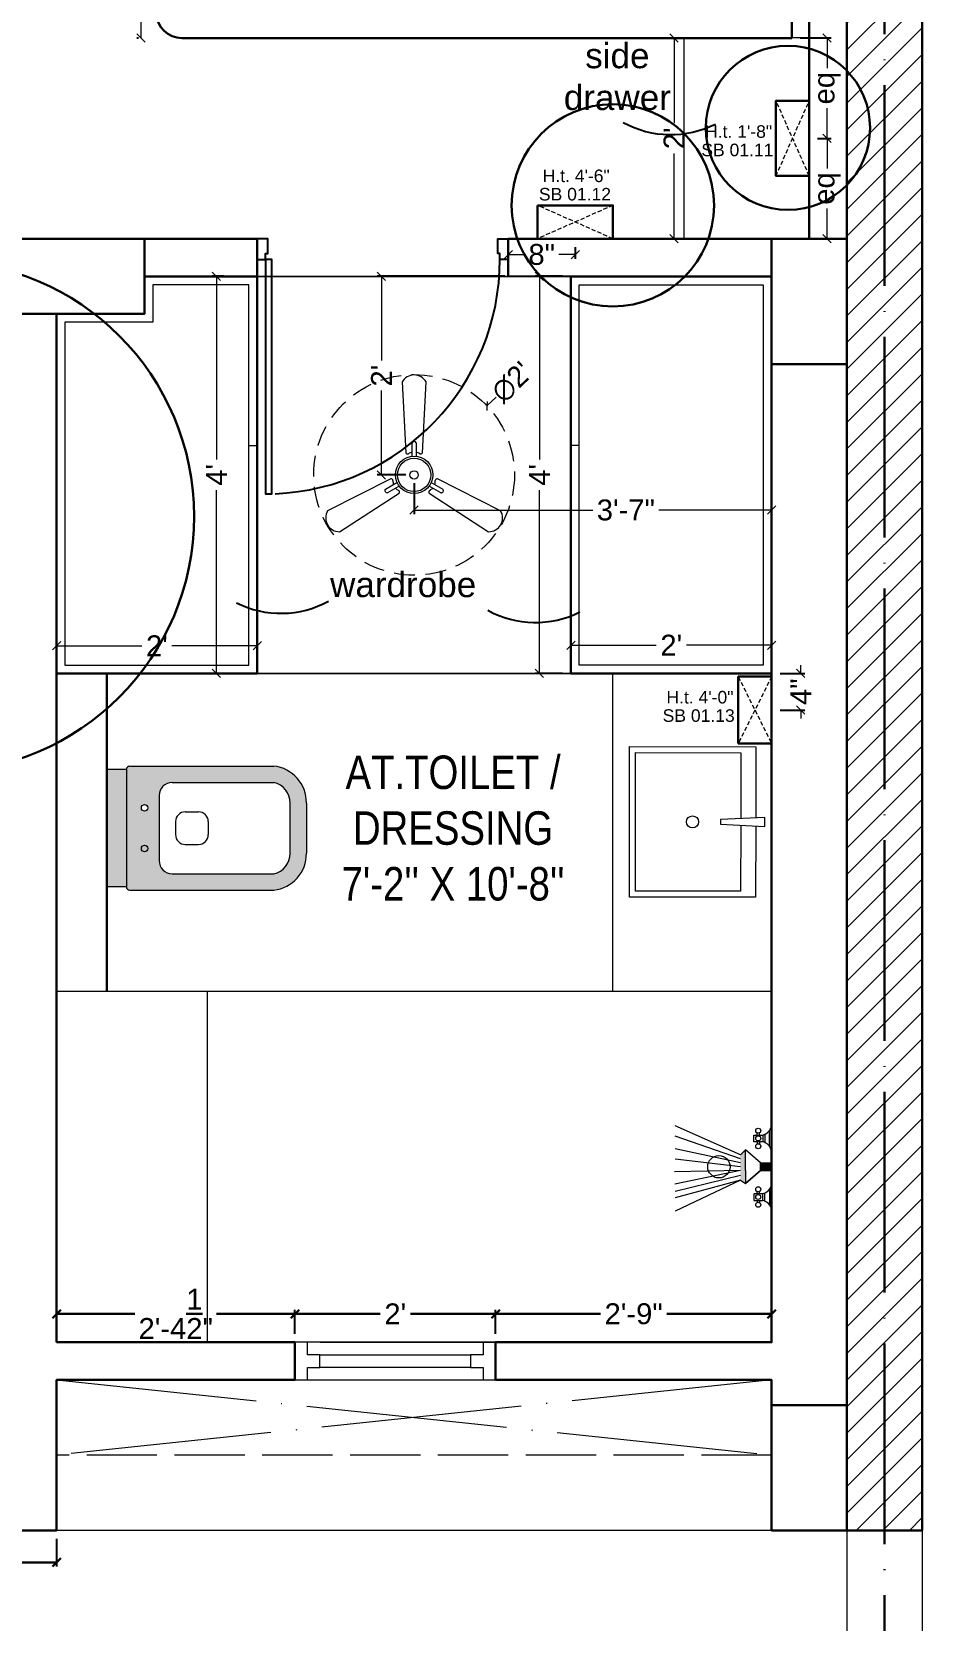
# Model space of a CAD drawing. Header units: millimetres. Extents: x 56222 to 3066687, y -650199 to -121287.
# Drawn here: x 147807.4 to 147913.9, y -177397.9 to -177207.8 of the extents above; entities that cross this region are included whole.
import ezdxf

# ---------------------------------------------------------------- set-up
doc = ezdxf.new("R2010")
doc.units = ezdxf.units.MM
doc.header["$MEASUREMENT"] = 0
doc.header["$PDMODE"] = 35
for name, pattern in [('ACAD_ISO02W100', [15, 12, -3]), ('ACAD_ISO04W100', [30, 24, -3, 0, -3]), ('DASHED', [0.75, 0.5, -0.25]), ('DASHED2', [0.375, 0.25, -0.125])]:
    doc.linetypes.add(name, pattern=pattern)
doc.layers.get('Defpoints').update_dxf_attribs({"color": 220})
doc.layers.add('AR DOOR', color=40, linetype='Continuous')
doc.layers.add('AR ELE-5', color=134, linetype='Continuous')
for name, color, linetype, lineweight in [('COLUMN', 1, 'Continuous', 30), ('dim05', 1, 'Continuous', 13), ('el', 7, 'Continuous', 20), ('ELEC-wires', 1, 'DASHED2', 13), ('Electrical', 84, 'Continuous', 30), ('FIRST FLOOR ( TEXT )', 7, 'Continuous', 9), ('FURNITURE', 32, 'Continuous', 9), ('GROUND FLOOR', 7, 'Continuous', 9), ('GROUND FLOOR  ( HATCH )', 251, 'Continuous', 9), ('GROUND FLOOR  ( PLINE )', 251, 'Continuous', 30), ('Labelling', 1, 'Continuous', 25), ('SECOND FLOOR ( DW_RAIL )', 7, 'Continuous', 9), ('UTILITY', 48, 'Continuous', 9), ('wall', 7, 'Continuous', 30), ('X_PLOT', 1, 'Continuous', 9), ('XX~SLAB ( BEAM )~ ( DIM )', 7, 'Continuous', 9), ('XX~STR BEAM', 5, 'ACAD_ISO02W100', 9)]:
    doc.layers.add(name, color=color, linetype=linetype, lineweight=lineweight)
doc.styles.add('Arial', font='arial.ttf')
doc.styles.add('century g', font='GOTHIC.TTF')
doc.styles.add('KATHA', font='swissc.ttf')
doc.styles.get("Standard").update_dxf_attribs({"font": 'arial.ttf', "height": 6})
doc.styles.add('style4', font='ARIALN.TTF')
doc.dimstyles.new('Archana', dxfattribs={"dimtxt": 2, "dimasz": 0.75, "dimexe": 0.5, "dimexo": 0.5, "dimgap": 0, "dimtad": 0, "dimzin": 0, "dimdsep": 46, "dimlunit": 4, "dimtxsty": 'century g', "dimblk": 'OBLIQUE', "dimcen": 0, "dimdle": 1, "dimclrd": 256, "dimclre": 256, "dimclrt": 256, "dimadec": 0, "dimazin": 0, "dimtfac": 1, "dimtofl": 0, "dimtmove": 1, "dimatfit": 3, "dimfxl": 1, "dimfxlon": 1, "dimtolj": 1, "dimtzin": 0, "dimlwd": -1, "dimlwe": -1, "dimarcsym": 0})
doc.dimstyles.new('ISO-25', dxfattribs={"dimtxt": 2.5, "dimasz": 1, "dimexe": 0.5, "dimexo": 1, "dimtad": 0, "dimdec": 1, "dimlunit": 4, "dimtxsty": 'Standard', "dimblk": 'OBLIQUE', "dimcen": 2.5, "dimclrd": 1, "dimclre": 1, "dimclrt": 5, "dimadec": 0, "dimazin": 0, "dimtfac": 1, "dimtdec": 1, "dimtmove": 0, "dimatfit": 3, "dimfxl": 1, "dimlwd": -1, "dimarcsym": 0})

# ---------------------------------------------------------------- blocks, each defined once
blk = doc.blocks.new('_Oblique')
at = {"layer": 'wall', "color": 0, "lineweight": -2}
blk.add_line((-0.5, -0.5), (0.5, 0.5), dxfattribs=at)
blk = doc.blocks.new('*D484')
at = {"layer": 'Defpoints', "color": 0, "transparency": 16777216}
for p in [(147825.89, -177128.55), (147820.5, -177208.54), (147821.18, -177208.54)]:
    blk.add_point(p, dxfattribs=at)
at = {"layer": 'dim05', "color": 1, "linetype": 'Continuous', "lineweight": -2, "transparency": 16777216}
for p, q in [((147824.89, -177128.55), (147820, -177128.55)), ((147820.18, -177208.54), (147820, -177208.54))]:
    blk.add_line(p, q, dxfattribs=at)
at = {"layer": 'dim05', "color": 1, "linetype": 'Continuous', "transparency": 16777216}
for p, q in [((147820.5, -177128.55), (147820.5, -177164.59)), ((147820.5, -177208.54), (147820.5, -177172.5))]:
    blk.add_line(p, q, dxfattribs=at)
at = {"layer": 'dim05', "color": 1, "transparency": 16777216}
for p, rotation in [((147820.5, -177128.55), 90), ((147820.5, -177208.54), 270)]:
    blk.add_blockref('_Oblique', p, dxfattribs=dict(at, rotation=rotation))
at = {"layer": 'dim05', "color": 5, "lineweight": 25, "transparency": 16777216, "insert": (147820.5, -177168.55), "char_height": 2.5, "attachment_point": 5, "rotation": 90, "style": 'Arial'}
blk.add_mtext('6\'-8"', dxfattribs=at)
blk = doc.blocks.new('*D487')
at = {"layer": 'Defpoints', "color": 0, "transparency": 16777216}
for p in [(147885.39, -177208.54), (147884.22, -177232.54), (147885.39, -177232.54)]:
    blk.add_point(p, dxfattribs=at)
at = {"layer": 'dim05', "color": 1, "linetype": 'Continuous', "lineweight": -2, "transparency": 16777216}
for p, q in [((147884.39, -177208.54), (147883.72, -177208.54)), ((147884.39, -177232.54), (147883.72, -177232.54))]:
    blk.add_line(p, q, dxfattribs=at)
at = {"layer": 'dim05', "color": 1, "linetype": 'Continuous', "transparency": 16777216}
for p, q in [((147884.22, -177208.54), (147884.22, -177218.74)), ((147884.22, -177232.54), (147884.22, -177222.34))]:
    blk.add_line(p, q, dxfattribs=at)
at = {"layer": 'dim05', "color": 1, "transparency": 16777216}
for p, rotation in [((147884.22, -177208.54), 90), ((147884.22, -177232.54), 270)]:
    blk.add_blockref('_Oblique', p, dxfattribs=dict(at, rotation=rotation))
at = {"layer": 'dim05', "color": 5, "lineweight": 25, "transparency": 16777216, "insert": (147884.22, -177220.54), "char_height": 2.5, "attachment_point": 5, "rotation": 90, "style": 'Arial'}
blk.add_mtext("2'", dxfattribs=at)
blk = doc.blocks.new('A$C3EC62B37')
at = {"layer": 'FURNITURE', "lineweight": 30, "ltscale": 0.25, "true_color": 0xffffff}
h = blk.add_hatch(color=7, dxfattribs=at)
h.dxf.hatch_style = 1
h.paths.add_polyline_path([(-12.22, 0), (-12.22, 2.35), (-26.26, 2.35), (-26.26, 0)])
h.paths.add_polyline_path([(-26.26, 2.35), (-12.22, 2.35, 0.414214), (-11.83, 2.74), (-11.83, 19.96, 0.388639), (-16.24, 23.87), (-22.38, 23.87, 0.379499), (-26.65, 19.96), (-26.65, 2.74, 0.414214)])
h.paths.add_polyline_path([(-15.35, 6.26), (-23.13, 6.26, -0.414214), (-24.7, 7.83), (-24.7, 19.96, -0.349567), (-22.37, 21.91), (-16.24, 21.91, -0.364948), (-13.78, 19.96), (-13.78, 7.83, -0.414214)], flags=16)
h.paths.add_polyline_path([(-18.46, 8.22), (-20.02, 8.22, -0.414214), (-21.2, 9.39), (-21.2, 10.96, -0.414214), (-20.02, 12.13), (-18.46, 12.13, -0.414214), (-17.28, 10.96), (-17.28, 9.39, -0.414214)], flags=0)
h.paths.add_polyline_path([(-22.06, 4.53, -1), (-21.27, 4.53, -1)], flags=16)
at = {"layer": 'FURNITURE', "color": 0, "linetype": 'ByBlock', "lineweight": -2}
for p, q in [((-22.24, 23.87), (-16.24, 23.87)), ((-22.24, 21.91), (-16.24, 21.91)), ((-26.65, 2.74), (-26.65, 19.96)), ((-24.7, 7.83), (-24.7, 19.96)), ((-13.78, 7.83), (-13.78, 19.96)), ((-11.83, 2.74), (-11.83, 19.96)), ((-20.02, 12.13), (-18.46, 12.13)), ((-21.2, 9.39), (-21.2, 10.96)), ((-17.28, 9.39), (-17.28, 10.96)), ((-20.02, 8.22), (-18.46, 8.22)), ((-23.13, 6.26), (-15.35, 6.26)), ((-26.26, 2.35), (-12.22, 2.35)), ((-26.26, 2.35), (-26.26, 0)), ((-12.22, 2.35), (-12.22, 0)), ((-26.26, 0), (-12.22, 0)), ((-26.26, 0), (-12.22, 0))]:
    blk.add_line(p, q, dxfattribs=at)
for centre in [(-21.66, 4.53), (-16.81, 4.53)]:
    blk.add_circle(centre, 0.391, dxfattribs=at)
for centre, radius, start, end in [((-22.31, 19.5), 4.37, 89.0873, 174.0395), ((-16.17, 19.5), 4.37, 5.9605, 90.9127), ((-22.31, 19.48), 2.44, 88.437, 168.6348), ((-16.17, 19.48), 2.44, 11.3652, 91.563), ((-20.02, 10.96), 1.17, 90, 180), ((-18.46, 10.96), 1.17, 0, 90), ((-23.13, 7.83), 1.57, 180, 270), ((-20.02, 9.39), 1.17, 180, 270), ((-18.46, 9.39), 1.17, 270, 0), ((-15.35, 7.83), 1.57, 270, 0), ((-26.26, 2.74), 0.391, 180, 270), ((-12.22, 2.74), 0.391, 270, 0)]:
    blk.add_arc(centre, radius, start, end, dxfattribs=at)
blk = doc.blocks.new('*U262')
for points in [[(-40, 0), (0, 0), (0, 30), (10, 30), (10, 100), (-40, 100)], [(1160, 0), (1120, 0), (1120, 30), (1110, 30), (1110, 100), (1160, 100)], [(0, 0), (0, -1120), (30, -1120), (30, 0)]]:
    blk.add_lwpolyline(points, close=True)
at = {"layer": 'AR ELE-5', "linetype": 'ByBlock', "ltscale": 15}
blk.add_arc((-1.6, 0.7), 1121.6, 272.37301, 359.96526, dxfattribs=at)
blk = doc.blocks.new('*D488')
at = {"layer": 'Defpoints', "color": 0, "transparency": 16777216}
for p in [(147871.89, -177237.04), (147868.12, -177284.54), (147871.89, -177284.54)]:
    blk.add_point(p, dxfattribs=at)
at = {"layer": 'dim05', "color": 1, "linetype": 'Continuous', "lineweight": -2, "transparency": 16777216}
for p, q in [((147870.89, -177237.04), (147867.62, -177237.04)), ((147870.89, -177284.54), (147867.62, -177284.54))]:
    blk.add_line(p, q, dxfattribs=at)
at = {"layer": 'dim05', "color": 1, "linetype": 'Continuous', "transparency": 16777216}
for p, q in [((147868.12, -177237.04), (147868.12, -177258.97)), ((147868.12, -177284.54), (147868.12, -177262.62))]:
    blk.add_line(p, q, dxfattribs=at)
at = {"layer": 'dim05', "color": 1, "transparency": 16777216}
for p, rotation in [((147868.12, -177237.04), 90), ((147868.12, -177284.54), 270)]:
    blk.add_blockref('_Oblique', p, dxfattribs=dict(at, rotation=rotation))
at = {"layer": 'dim05', "color": 5, "lineweight": 25, "transparency": 16777216, "insert": (147868.12, -177260.79), "char_height": 2.5, "attachment_point": 5, "rotation": 90, "style": 'Arial'}
blk.add_mtext("4'", dxfattribs=at)
blk = doc.blocks.new('*D489')
at = {"layer": 'Defpoints', "color": 0, "transparency": 16777216}
for p in [(147831.39, -177237.04), (147829.5, -177284.54), (147831.39, -177284.54)]:
    blk.add_point(p, dxfattribs=at)
at = {"layer": 'dim05', "color": 1, "linetype": 'Continuous', "lineweight": -2, "transparency": 16777216}
for p, q in [((147830.39, -177237.04), (147829, -177237.04)), ((147830.39, -177284.54), (147829, -177284.54))]:
    blk.add_line(p, q, dxfattribs=at)
at = {"layer": 'dim05', "color": 1, "linetype": 'Continuous', "transparency": 16777216}
for p, q in [((147829.5, -177237.04), (147829.5, -177258.97)), ((147829.5, -177284.54), (147829.5, -177262.62))]:
    blk.add_line(p, q, dxfattribs=at)
at = {"layer": 'dim05', "color": 1, "transparency": 16777216}
for p, rotation in [((147829.5, -177237.04), 90), ((147829.5, -177284.54), 270)]:
    blk.add_blockref('_Oblique', p, dxfattribs=dict(at, rotation=rotation))
at = {"layer": 'dim05', "color": 5, "lineweight": 25, "transparency": 16777216, "insert": (147829.5, -177260.79), "char_height": 2.5, "attachment_point": 5, "rotation": 90, "style": 'Arial'}
blk.add_mtext("4'", dxfattribs=at)
blk = doc.blocks.new('*D490')
at = {"layer": 'Defpoints', "color": 0, "transparency": 16777216}
for p in [(147810.39, -177281.23), (147834.39, -177281.23), (147834.39, -177281.23)]:
    blk.add_point(p, dxfattribs=at)
at = {"layer": 'dim05', "color": 1, "linetype": 'Continuous', "lineweight": -2, "transparency": 16777216}
for p, q in [((147810.39, -177280.23), (147810.39, -177280.73)), ((147834.39, -177280.23), (147834.39, -177280.73))]:
    blk.add_line(p, q, dxfattribs=at)
at = {"layer": 'dim05', "color": 1, "linetype": 'Continuous', "transparency": 16777216}
for p, q in [((147810.39, -177281.23), (147820.59, -177281.23)), ((147834.39, -177281.23), (147824.19, -177281.23))]:
    blk.add_line(p, q, dxfattribs=at)
at = {"layer": 'dim05', "color": 1, "transparency": 16777216, "rotation": 180}
blk.add_blockref('_Oblique', (147810.39, -177281.23), dxfattribs=at)
at = {"layer": 'dim05', "color": 1, "transparency": 16777216}
blk.add_blockref('_Oblique', (147834.39, -177281.23), dxfattribs=at)
at = {"layer": 'dim05', "color": 5, "lineweight": 25, "transparency": 16777216, "insert": (147822.39, -177281.23), "char_height": 2.5, "attachment_point": 5, "style": 'Arial'}
blk.add_mtext("2'", dxfattribs=at)
blk = doc.blocks.new('*D491')
at = {"layer": 'Defpoints', "color": 0, "transparency": 16777216}
for p in [(147871.89, -177281.23), (147895.89, -177281.16), (147895.89, -177281.23)]:
    blk.add_point(p, dxfattribs=at)
at = {"layer": 'dim05', "color": 1, "linetype": 'Continuous', "lineweight": -2, "transparency": 16777216}
for p, q in [((147871.89, -177280.23), (147871.89, -177280.66)), ((147895.89, -177280.23), (147895.89, -177280.66))]:
    blk.add_line(p, q, dxfattribs=at)
at = {"layer": 'dim05', "color": 1, "linetype": 'Continuous', "transparency": 16777216}
for p, q in [((147871.89, -177281.16), (147882.09, -177281.16)), ((147895.89, -177281.16), (147885.69, -177281.16))]:
    blk.add_line(p, q, dxfattribs=at)
at = {"layer": 'dim05', "color": 1, "transparency": 16777216, "rotation": 180}
blk.add_blockref('_Oblique', (147871.89, -177281.16), dxfattribs=at)
at = {"layer": 'dim05', "color": 1, "transparency": 16777216}
blk.add_blockref('_Oblique', (147895.89, -177281.16), dxfattribs=at)
at = {"layer": 'dim05', "color": 5, "lineweight": 25, "transparency": 16777216, "insert": (147883.89, -177281.16), "char_height": 2.5, "attachment_point": 5, "style": 'Arial'}
blk.add_mtext("2'", dxfattribs=at)
blk = doc.blocks.new('A$C07311617')
at = {"layer": 'UTILITY'}
h = blk.add_hatch(color=7, dxfattribs=at)
h.paths.add_polyline_path([(-3.13, 2.02), (-3.13, 0), (-3.74, 0), (-3.74, 0.46), (-3.74, 1.42)])
h.paths.add_polyline_path([(-3.13, 0), (-3.13, -0.46), (-3.13, -2.02), (-3.74, -1.59), (-3.74, -0.46), (-3.74, 0)])
h = blk.add_hatch(color=7, dxfattribs=at)
h.paths.add_polyline_path([(0, 0.46), (0, 0), (-1.35, 0), (-1.35, 0.46)])
h.paths.add_polyline_path([(0, 0), (0, -0.46), (-1.35, -0.46), (-1.35, 0)])
at = {"layer": 'UTILITY', "color": 7}
for p, q in [((-3.74, 1.42), (-11.52, 4.9)), ((-1.74, 3.79), (-1.74, 4.05)), ((-1.47, 3.79), (-1.47, 4.05)), ((-0.8, 3.9), (-0.8, 2.88)), ((-0.27, 2.44), (-0.27, 4.33)), ((-3.74, 0.94), (-11.52, 3.66)), ((-3.74, 0.46), (-11.52, 2.15)), ((-3.13, 2.02), (-3.74, 1.42)), ((-3.13, -0.46), (-3.13, 2.02)), ((-1.35, 0.46), (-3.13, 2.02)), ((-1.74, 2.99), (-1.74, 2.72)), ((-1.47, 2.99), (-1.47, 2.72)), ((-3.74, 0), (-11.52, 0.93)), ((-3.13, 0.46), (-3.13, 1.42)), ((-1.35, -0.46), (-1.35, 0.46)), ((-1.35, 0.46), (0, 0.46)), ((0, -0.46), (0, 0.46)), ((-3.74, -0.46), (-11.62, -0.61)), ((-3.74, -0.46), (-11.57, -2.09)), ((-3.74, -1.03), (-11.52, -2.96)), ((-3.74, -1.59), (-11.52, -5.3)), ((-3.74, -1.59), (-11.52, -3.73)), ((-3.74, -1.59), (-3.13, -2.02)), ((-3.13, -0.46), (-3.13, -2.02)), ((-1.35, -0.46), (-3.13, -2.02)), ((-1.35, -0.46), (0, -0.46)), ((-1.74, -3.22), (-1.74, -2.95)), ((-1.47, -3.22), (-1.47, -2.95)), ((-0.8, -4.13), (-0.8, -3.11)), ((-0.27, -2.68), (-0.27, -4.56)), ((-1.74, -4.02), (-1.74, -4.29)), ((-1.47, -4.02), (-1.47, -4.29))]:
    blk.add_line(p, q, dxfattribs=at)
for points in [[(-1.35, 0.46), (-3.13, 2.02)], [(-3.13, -2.02), (-1.35, -0.46)]]:
    blk.add_lwpolyline(points, dxfattribs=at)
for points in [[(-1.07, 2.99), (-2.14, 2.99), (-2.14, 3.79), (-1.07, 3.79)], [(-1.07, -3.22), (-2.14, -3.22), (-2.14, -4.02), (-1.07, -4.02)]]:
    blk.add_lwpolyline(points, close=True, dxfattribs=at)
for centre, radius in [((-1.6, 4.32), 0.298), ((-1.6, 3.39), 0.298), ((-1.6, 2.45), 0.298), ((-6.31, 0), 1.33), ((-1.6, -2.69), 0.298), ((-1.6, -3.62), 0.298), ((-1.6, -4.55), 0.298)]:
    blk.add_circle(centre, radius, dxfattribs=at)
for centre, start, end in [((-1.47, 5.26), 285.2551, 344.7449), ((-1.47, 1.52), 15.2551, 74.7449), ((-1.47, -1.75), 285.2551, 344.7449), ((-1.47, -5.49), 15.2551, 74.7449)]:
    blk.add_arc(centre, 1.52, start, end, dxfattribs=at)
blk = doc.blocks.new('*D522')
at = {"layer": 'Defpoints', "color": 0, "transparency": 16777216}
for p in [(147838.89, -177361.14), (147810.39, -177364.54), (147838.89, -177364.54)]:
    blk.add_point(p, dxfattribs=at)
at = {"layer": 'dim05', "color": 5, "linetype": 'Continuous', "lineweight": -2, "transparency": 16777216}
for p, q in [((147810.39, -177363.54), (147810.39, -177360.64)), ((147838.89, -177363.54), (147838.89, -177360.64))]:
    blk.add_line(p, q, dxfattribs=at)
at = {"layer": 'dim05', "color": 5, "linetype": 'Continuous', "lineweight": 30, "transparency": 16777216}
for p, q in [((147810.39, -177361.14), (147819.76, -177361.14)), ((147838.89, -177361.14), (147829.52, -177361.14))]:
    blk.add_line(p, q, dxfattribs=at)
at = {"layer": 'dim05', "color": 5, "lineweight": 30, "transparency": 16777216, "rotation": 180}
blk.add_blockref('_Oblique', (147810.39, -177361.14), dxfattribs=at)
at = {"layer": 'dim05', "color": 5, "lineweight": 30, "transparency": 16777216}
blk.add_blockref('_Oblique', (147838.89, -177361.14), dxfattribs=at)
at = {"layer": 'dim05', "color": 5, "lineweight": 30, "transparency": 16777216, "insert": (147824.64, -177361.14), "char_height": 2.5, "attachment_point": 5, "style": 'Arial'}
blk.add_mtext('2\'-4{\\H1x;\\S1/2;}"', dxfattribs=at)
blk = doc.blocks.new('*D523')
at = {"layer": 'Defpoints', "color": 0, "transparency": 16777216}
for p in [(147862.89, -177361.14), (147838.89, -177364.54), (147862.89, -177364.54)]:
    blk.add_point(p, dxfattribs=at)
at = {"layer": 'dim05', "color": 5, "linetype": 'Continuous', "lineweight": -2, "transparency": 16777216}
for p, q in [((147838.89, -177363.54), (147838.89, -177360.64)), ((147862.89, -177363.54), (147862.89, -177360.64))]:
    blk.add_line(p, q, dxfattribs=at)
at = {"layer": 'dim05', "color": 5, "linetype": 'Continuous', "lineweight": 30, "transparency": 16777216}
for p, q in [((147838.89, -177361.14), (147849.09, -177361.14)), ((147862.89, -177361.14), (147852.69, -177361.14))]:
    blk.add_line(p, q, dxfattribs=at)
at = {"layer": 'dim05', "color": 5, "lineweight": 30, "transparency": 16777216, "rotation": 180}
blk.add_blockref('_Oblique', (147838.89, -177361.14), dxfattribs=at)
at = {"layer": 'dim05', "color": 5, "lineweight": 30, "transparency": 16777216}
blk.add_blockref('_Oblique', (147862.89, -177361.14), dxfattribs=at)
at = {"layer": 'dim05', "color": 5, "lineweight": 30, "transparency": 16777216, "insert": (147850.89, -177361.14), "char_height": 2.5, "attachment_point": 5, "style": 'Arial'}
blk.add_mtext("2'", dxfattribs=at)
blk = doc.blocks.new('*D524')
at = {"layer": 'Defpoints', "color": 0, "transparency": 16777216}
for p in [(147895.89, -177361.14), (147862.89, -177364.54), (147895.89, -177364.54)]:
    blk.add_point(p, dxfattribs=at)
at = {"layer": 'dim05', "color": 5, "linetype": 'Continuous', "lineweight": -2, "transparency": 16777216}
for p, q in [((147862.89, -177363.54), (147862.89, -177360.64)), ((147895.89, -177363.54), (147895.89, -177360.64))]:
    blk.add_line(p, q, dxfattribs=at)
at = {"layer": 'dim05', "color": 5, "linetype": 'Continuous', "lineweight": 30, "transparency": 16777216}
for p, q in [((147862.89, -177361.14), (147875.42, -177361.14)), ((147895.89, -177361.14), (147883.36, -177361.14))]:
    blk.add_line(p, q, dxfattribs=at)
at = {"layer": 'dim05', "color": 5, "lineweight": 30, "transparency": 16777216, "rotation": 180}
blk.add_blockref('_Oblique', (147862.89, -177361.14), dxfattribs=at)
at = {"layer": 'dim05', "color": 5, "lineweight": 30, "transparency": 16777216}
blk.add_blockref('_Oblique', (147895.89, -177361.14), dxfattribs=at)
at = {"layer": 'dim05', "color": 5, "lineweight": 30, "transparency": 16777216, "insert": (147879.39, -177361.14), "char_height": 2.5, "attachment_point": 5, "style": 'Arial'}
blk.add_mtext('2\'-9"', dxfattribs=at)
blk = doc.blocks.new('*D555')
at = {"layer": 'Defpoints', "color": 0, "transparency": 16777216}
for p in [(147705.39, -177387.04), (147810.39, -177387.04), (147810.39, -177390.86)]:
    blk.add_point(p, dxfattribs=at)
at = {"layer": 'dim05', "color": 5, "linetype": 'Continuous', "lineweight": -2, "transparency": 16777216}
for p, q in [((147705.39, -177388.04), (147705.39, -177391.36)), ((147810.39, -177388.04), (147810.39, -177391.36))]:
    blk.add_line(p, q, dxfattribs=at)
at = {"layer": 'dim05', "color": 5, "linetype": 'Continuous', "lineweight": 30, "transparency": 16777216}
for p, q in [((147705.39, -177390.86), (147753.94, -177390.86)), ((147810.39, -177390.86), (147761.84, -177390.86))]:
    blk.add_line(p, q, dxfattribs=at)
at = {"layer": 'dim05', "color": 5, "lineweight": 30, "transparency": 16777216, "rotation": 180}
blk.add_blockref('_Oblique', (147705.39, -177390.86), dxfattribs=at)
at = {"layer": 'dim05', "color": 5, "lineweight": 30, "transparency": 16777216}
blk.add_blockref('_Oblique', (147810.39, -177390.86), dxfattribs=at)
at = {"layer": 'dim05', "color": 5, "lineweight": 30, "transparency": 16777216, "insert": (147757.89, -177390.86), "char_height": 2.5, "attachment_point": 5, "style": 'Arial'}
blk.add_mtext('8\'-9"', dxfattribs=at)
blk = doc.blocks.new('6616')
at = {"color": 242, "linetype": 'DASHED', "true_color": 0xcd2027}
for p, q in [((386784.79, -36915.77), (386775.78, -36911.78)), ((386784.79, -36911.78), (386775.78, -36915.77))]:
    blk.add_line(p, q, dxfattribs=at)
at = {"layer": 'ELEC-wires', "color": 5, "linetype": 'ByBlock', "lineweight": 30, "ltscale": 4}
blk.add_lwpolyline([(386775.78, -36911.78), (386784.79, -36911.78), (386784.79, -36915.77), (386775.78, -36915.77)], close=True, dxfattribs=at)
blk = doc.blocks.new('*D802')
at = {"layer": 'Defpoints', "color": 0, "transparency": 16777216}
for p in [(147895.89, -177284.54), (147895.89, -177288.92), (147899.37, -177288.92)]:
    blk.add_point(p, dxfattribs=at)
at = {"layer": 'dim05', "color": 1, "linetype": 'Continuous', "lineweight": -2, "transparency": 16777216}
for p, q in [((147896.89, -177284.54), (147899.87, -177284.54)), ((147896.89, -177288.92), (147899.87, -177288.92))]:
    blk.add_line(p, q, dxfattribs=at)
at = {"layer": 'dim05', "color": 1, "linetype": 'Continuous', "transparency": 16777216}
for p, q in [((147899.37, -177284.54), (147899.37, -177283.54)), ((147899.37, -177284.54), (147899.37, -177284.62)), ((147899.37, -177288.92), (147899.37, -177288.84)), ((147899.37, -177288.92), (147899.37, -177289.92))]:
    blk.add_line(p, q, dxfattribs=at)
at = {"layer": 'dim05', "color": 1, "transparency": 16777216}
for p, rotation in [((147899.37, -177284.54), 270), ((147899.37, -177288.92), 90)]:
    blk.add_blockref('_Oblique', p, dxfattribs=dict(at, rotation=rotation))
at = {"layer": 'dim05', "color": 5, "lineweight": 25, "transparency": 16777216, "insert": (147899.37, -177286.73), "char_height": 2.5, "attachment_point": 5, "rotation": 90, "style": 'Arial'}
blk.add_mtext('4"', dxfattribs=at)
blk = doc.blocks.new('*D803')
at = {"layer": 'Defpoints', "color": 0, "transparency": 16777216}
for p in [(147864.4, -177232.54), (147872.4, -177232.54), (147872.4, -177234.44)]:
    blk.add_point(p, dxfattribs=at)
at = {"layer": 'dim05', "color": 1, "linetype": 'Continuous', "lineweight": -2, "transparency": 16777216}
for p, q in [((147864.4, -177233.54), (147864.4, -177234.94)), ((147872.4, -177233.54), (147872.4, -177234.94))]:
    blk.add_line(p, q, dxfattribs=at)
at = {"layer": 'dim05', "color": 1, "linetype": 'Continuous', "transparency": 16777216}
for p, q in [((147864.4, -177234.44), (147866.33, -177234.44)), ((147872.4, -177234.44), (147870.46, -177234.44))]:
    blk.add_line(p, q, dxfattribs=at)
at = {"layer": 'dim05', "color": 1, "transparency": 16777216, "rotation": 180}
blk.add_blockref('_Oblique', (147864.4, -177234.44), dxfattribs=at)
at = {"layer": 'dim05', "color": 1, "transparency": 16777216}
blk.add_blockref('_Oblique', (147872.4, -177234.44), dxfattribs=at)
at = {"layer": 'dim05', "color": 5, "lineweight": 25, "transparency": 16777216, "insert": (147868.4, -177234.44), "char_height": 2.5, "attachment_point": 5, "style": 'Arial'}
blk.add_mtext('8"', dxfattribs=at)
blk = doc.blocks.new('*D804')
at = {"layer": 'Defpoints', "color": 0, "transparency": 16777216}
for p in [(147898.29, -177208.53), (147900.39, -177220.54), (147902.52, -177220.54)]:
    blk.add_point(p, dxfattribs=at)
at = {"layer": 'dim05', "color": 1, "linetype": 'Continuous', "lineweight": -2, "transparency": 16777216}
for p, q in [((147899.29, -177208.53), (147903.02, -177208.53)), ((147901.39, -177220.54), (147903.02, -177220.54))]:
    blk.add_line(p, q, dxfattribs=at)
at = {"layer": 'dim05', "color": 1, "linetype": 'Continuous', "transparency": 16777216}
for p, q in [((147902.52, -177208.53), (147902.52, -177212.16)), ((147902.52, -177220.54), (147902.52, -177216.91))]:
    blk.add_line(p, q, dxfattribs=at)
at = {"layer": 'dim05', "color": 1, "transparency": 16777216}
for p, rotation in [((147902.52, -177208.53), 90), ((147902.52, -177220.54), 270)]:
    blk.add_blockref('_Oblique', p, dxfattribs=dict(at, rotation=rotation))
at = {"layer": 'dim05', "color": 5, "lineweight": 25, "transparency": 16777216, "insert": (147902.52, -177214.54), "char_height": 2.5, "attachment_point": 5, "rotation": 90, "style": 'Arial'}
blk.add_mtext('eq', dxfattribs=at)
blk = doc.blocks.new('*D805')
at = {"layer": 'Defpoints', "color": 0, "transparency": 16777216}
for p in [(147900.39, -177220.54), (147900.39, -177232.54), (147902.52, -177232.54)]:
    blk.add_point(p, dxfattribs=at)
at = {"layer": 'dim05', "color": 1, "linetype": 'Continuous', "lineweight": -2, "transparency": 16777216}
for p, q in [((147901.39, -177220.54), (147903.02, -177220.54)), ((147901.39, -177232.54), (147903.02, -177232.54))]:
    blk.add_line(p, q, dxfattribs=at)
at = {"layer": 'dim05', "color": 1, "linetype": 'Continuous', "transparency": 16777216}
for p, q in [((147902.52, -177220.54), (147902.52, -177224.16)), ((147902.52, -177232.54), (147902.52, -177228.92))]:
    blk.add_line(p, q, dxfattribs=at)
at = {"layer": 'dim05', "color": 1, "transparency": 16777216}
for p, rotation in [((147902.52, -177220.54), 90), ((147902.52, -177232.54), 270)]:
    blk.add_blockref('_Oblique', p, dxfattribs=dict(at, rotation=rotation))
at = {"layer": 'dim05', "color": 5, "lineweight": 25, "transparency": 16777216, "insert": (147902.52, -177226.54), "char_height": 2.5, "attachment_point": 5, "rotation": 90, "style": 'Arial'}
blk.add_mtext('eq', dxfattribs=at)
blk = doc.blocks.new('*D852')
at = {"layer": 'Defpoints', "color": 0, "transparency": 16777216}
for p in [(147861.85, -177252.54), (147844.43, -177269.05)]:
    blk.add_point(p, dxfattribs=at)
at = {"layer": 'dim05', "transparency": 16777216}
blk.add_line((147862.94, -177251.5), (147861.85, -177252.54), dxfattribs=at)
at = {"layer": 'dim05', "transparency": 16777216, "xscale": 0.75, "yscale": 0.75, "zscale": 0.75, "rotation": 223.4766308892222}
blk.add_blockref('_Oblique', (147861.85, -177252.54), dxfattribs=at)
at = {"layer": 'dim05', "color": 5, "lineweight": 25, "transparency": 16777216, "insert": (147864.83, -177249.71), "char_height": 2.5, "attachment_point": 5, "rotation": 43.4766, "style": 'century g'}
blk.add_mtext("\\A1;∅2'", dxfattribs=at)
blk = doc.blocks.new('*D853')
at = {"layer": 'Defpoints', "color": 0, "transparency": 16777216}
for p in [(147853.14, -177260.79), (147895.89, -177260.79), (147895.89, -177265)]:
    blk.add_point(p, dxfattribs=at)
at = {"layer": 'dim05', "color": 1, "linetype": 'Continuous', "lineweight": -2, "transparency": 16777216}
for p, q in [((147853.14, -177261.79), (147853.14, -177265.5)), ((147895.89, -177261.79), (147895.89, -177265.5))]:
    blk.add_line(p, q, dxfattribs=at)
at = {"layer": 'dim05', "color": 1, "linetype": 'Continuous', "transparency": 16777216}
for p, q in [((147853.14, -177265), (147874.52, -177265)), ((147895.89, -177265), (147882.41, -177265))]:
    blk.add_line(p, q, dxfattribs=at)
at = {"layer": 'dim05', "color": 1, "transparency": 16777216, "rotation": 180}
blk.add_blockref('_Oblique', (147853.14, -177265), dxfattribs=at)
at = {"layer": 'dim05', "color": 1, "transparency": 16777216}
blk.add_blockref('_Oblique', (147895.89, -177265), dxfattribs=at)
at = {"layer": 'dim05', "color": 5, "lineweight": 25, "transparency": 16777216, "insert": (147878.46, -177265), "char_height": 2.5, "attachment_point": 5, "style": 'Arial'}
blk.add_mtext('3\'-7"', dxfattribs=at)
blk = doc.blocks.new('*D854')
at = {"layer": 'Defpoints', "color": 0, "transparency": 16777216}
for p in [(147849.24, -177237.04), (147865, -177237.04), (147853.14, -177260.79)]:
    blk.add_point(p, dxfattribs=at)
at = {"layer": 'dim05', "color": 1, "linetype": 'Continuous', "lineweight": -2, "transparency": 16777216}
for p, q in [((147864, -177237.04), (147848.74, -177237.04)), ((147852.14, -177260.79), (147848.74, -177260.79))]:
    blk.add_line(p, q, dxfattribs=at)
at = {"layer": 'dim05', "color": 1, "linetype": 'Continuous', "transparency": 16777216}
for p, q in [((147849.24, -177237.04), (147849.24, -177247.12)), ((147849.24, -177260.79), (147849.24, -177250.71))]:
    blk.add_line(p, q, dxfattribs=at)
at = {"layer": 'dim05', "color": 1, "transparency": 16777216}
for p, rotation in [((147849.24, -177237.04), 90), ((147849.24, -177260.79), 270)]:
    blk.add_blockref('_Oblique', p, dxfattribs=dict(at, rotation=rotation))
at = {"layer": 'dim05', "color": 5, "lineweight": 25, "transparency": 16777216, "insert": (147849.24, -177248.92), "char_height": 2.5, "attachment_point": 5, "rotation": 90, "style": 'Arial'}
blk.add_mtext("2'", dxfattribs=at)

msp = doc.modelspace()

# ---------------------------------------------------------------- hatches: boundary and pattern name
at = {"layer": 'GROUND FLOOR  ( HATCH )'}
h = msp.add_hatch(dxfattribs=at)
h.set_pattern_fill('ANSI31', color=6, scale=18, style=0)
h.set_pattern_definition([(45, (31373.2054, -14767.8683), (-1.590990258, 1.590990258), [])])
h.paths.add_polyline_path([(147913.8913, -177043.5426), (147904.8914, -177043.5426), (147904.8914, -177387.0427), (147913.8913, -177387.0427)])

# ---------------------------------------------------------------- linework, layer by layer
at = {"layer": 'COLUMN'}
for points in [[(147820.8913, -177232.5426), (147820.8913, -177241.5426), (147805.8913, -177241.5426), (147805.8913, -177232.5426)], [(147895.8913, -177232.5426), (147904.8913, -177232.5426), (147904.8913, -177247.5426), (147895.8913, -177247.5426)], [(147895.8913, -177372.0426), (147904.8913, -177372.0426), (147904.8913, -177387.0426), (147895.8913, -177387.0426)]]:
    msp.add_lwpolyline(points, close=True, dxfattribs=at)
at = {"layer": 'Electrical', "lineweight": 15, "ltscale": 20}
for p, q in [((147851.7043, -177249.6804), (147852.1453, -177258.1414)), ((147854.1373, -177258.1414), (147854.578, -177249.6803)), ((147852.8923, -177258.5656), (147852.8923, -177256.9519)), ((147853.3903, -177256.965), (147853.3903, -177258.5656)), ((147850.3473, -177261.2558), (147842.7995, -177265.1047)), ((147849.7021, -177262.4909), (147851.0881, -177261.6906)), ((147855.1946, -177261.6905), (147856.592, -177262.4973)), ((147863.4833, -177265.1043), (147855.9354, -177261.2557)), ((147844.2363, -177267.5933), (147851.3433, -177262.9809)), ((147851.3371, -177262.1219), (147849.9397, -177262.9287)), ((147854.9394, -177262.9808), (147862.0466, -177267.593)), ((147856.3317, -177262.922), (147854.9456, -177262.1218))]:
    msp.add_line(p, q, dxfattribs=at)
at = {"layer": 'Electrical', "linetype": 'DASHED', "lineweight": 15, "ltscale": 5}
msp.add_circle((147853.1413, -177260.7926), 12, dxfattribs=at)
at = {"layer": 'Electrical', "lineweight": 15, "ltscale": 20}
for centre, major_axis, start_param, end_param in [((147853.1412, -177250.4902), (1.1662, 1.1662), -0.27213613, 1.84296744), ((147853.1389, -177257.0483), (0.1872, 0.1872), -0.46553629, 1.9836178), ((147853.1413, -177260.7926), (1.5846, -1.5846), 3.14161015, 9.42479545), ((147853.1413, -177260.7926), (1.4085, -1.4085), 1.749190548672175e-05, 6.283202799085073), ((147852.3806, -177258.0108), (0.1903, 0.1903), 2.86301433, 4.25778447), ((147853.1413, -177259.2598), (0.8492, -0.8492), 2.56505731, 2.9513076), ((147853.1413, -177259.2598), (0.8492, 0.8492), 0.19032004, 0.57657032), ((147853.9019, -177258.0107), (0.1903, -0.1903), 5.16702848, 6.56179861), ((147850.3518, -177261.5249), (0.1903, -0.1903), 0.97823827, 2.37300841), ((147851.8139, -177261.5591), (0.8492, -0.8492), 3.85551147, 4.24176175), ((147853.1413, -177260.7926), (0.3521, 0.3521), 1.570813818704242, 7.853999125883828), ((147854.4688, -177261.559), (0.8492, 0.8492), 5.18305119, 5.56930147), ((147855.9309, -177261.5248), (0.1903, -0.1903), 2.33941556, 3.73418569), ((147849.8999, -177262.6669), (0.1872, -0.1872), 3.19965514, 5.64880923), ((147851.8139, -177261.5591), (0.8492, -0.8492), 4.65945242, 5.0457027), ((147851.1125, -177262.8424), (0.1903, 0.1903), -1.32577587, 0.06899427), ((147855.1702, -177262.8423), (0.1903, -0.1903), 3.07263337, 4.46740351), ((147854.4688, -177261.559), (0.8492, 0.8492), 4.37911025, 4.76536053), ((147856.3853, -177262.6627), (0.1872, 0.1872), 3.72325391, 6.17240801), ((147844.2192, -177265.944), (1.1662, -1.1662), 3.3930553, 5.50815887), ((147862.0636, -177265.9437), (1.1662, -1.1662), 5.4874504, 7.60255397)]:
    msp.add_ellipse(centre, major_axis=major_axis, ratio=1, start_param=start_param, end_param=end_param, dxfattribs=at)
at = {"layer": 'FURNITURE'}
for p, q in [((147833.3913, -177257.2926), (147834.3913, -177257.2926)), ((147872.8913, -177257.2926), (147871.8913, -177257.2926)), ((147876.8913, -177322.5426), (147876.8913, -177284.5426))]:
    msp.add_line(p, q, dxfattribs=at)
at = {"layer": 'FURNITURE', "lineweight": 30}
msp.add_lwpolyline([(147822.3617, -177205.5509), (147822.3617, -177131.5509, -0.41421356), (147825.3617, -177128.5509), (147898.2924, -177128.5509), (147898.2924, -177208.5509), (147825.3617, -177208.5509, -0.41421356)], format="xyb", close=True, dxfattribs=at)
at = {"layer": 'FURNITURE'}
for points in [[(147900.3913, -177208.5344), (147885.3913, -177208.5344), (147885.3913, -177232.5426), (147900.3913, -177232.5426)], [(147894.8913, -177238.0426), (147894.8913, -177283.5426), (147872.8913, -177283.5426), (147872.8913, -177238.0426)], [(147889.7732, -177302.0135), (147889.7729, -177302.5851), (147895.0696, -177302.843), (147895.0704, -177301.7627)], [(147810.3913, -177322.5426), (147828.3913, -177322.5426), (147828.3913, -177364.5426), (147810.3913, -177364.5426)]]:
    msp.add_lwpolyline(points, close=True, dxfattribs=at)
at = {"layer": 'FURNITURE', "lineweight": 30}
msp.add_lwpolyline([(147810.3913, -177241.5426), (147810.3913, -177284.5426), (147834.3913, -177284.5426), (147834.3913, -177237.0426), (147820.8913, -177237.0426)], dxfattribs=at)
msp.add_lwpolyline([(147871.8913, -177237.0426), (147895.8913, -177237.0426), (147895.8913, -177284.5426), (147871.8913, -177284.5426)], close=True, dxfattribs=at)
at = {"layer": 'FURNITURE'}
for points in [[(147811.3913, -177242.5426), (147811.3913, -177283.5426), (147833.3913, -177283.5426), (147833.3913, -177238.0426), (147821.8913, -177238.0426)], [(147821.8913, -177238.0426), (147821.8913, -177242.5426), (147811.3913, -177242.5426)], [(147893.9894, -177302.7904), (147893.975, -177311.3014), (147878.881, -177311.2926), (147878.9017, -177293.2927), (147893.9956, -177293.3014), (147893.9901, -177301.8138)], [(147892.1891, -177302.7027), (147892.175, -177310.58), (147879.6017, -177310.573), (147879.6213, -177294.0133), (147892.1947, -177294.0204), (147892.1896, -177301.8991)]]:
    msp.add_lwpolyline(points, dxfattribs=at)
msp.add_circle((147886.428, -177302.297), 0.7202, dxfattribs=at)
at = {"layer": 'GROUND FLOOR'}
for p, q in [((147904.8913, -177003.4938), (147904.8913, -177524.4266)), ((147913.8914, -177003.4938), (147913.8914, -177524.4266)), ((147834.3913, -177232.5426), (147805.8913, -177232.5426)), ((147834.3913, -177232.5426), (147834.3913, -177237.0426)), ((147895.8913, -177232.5426), (147864.3953, -177232.5413)), ((147864.3953, -177232.5413), (147864.3953, -177237.0413)), ((147895.8913, -177237.0426), (147820.8913, -177237.0426)), ((147895.8913, -177237.0426), (147895.8913, -177364.5426)), ((147810.3913, -177241.5426), (147810.3913, -177364.5426)), ((147810.3913, -177284.5426), (147895.8913, -177284.5426)), ((147810.3913, -177322.5426), (147895.8913, -177322.5426)), ((147841.8913, -177364.5426), (147895.8913, -177364.5426)), ((147862.8913, -177364.5426), (147862.8913, -177369.0426)), ((147810.3913, -177369.0426), (147810.3913, -177387.0426)), ((147841.8913, -177369.0426), (147895.8913, -177369.0426)), ((147895.8913, -177369.0426), (147895.8913, -177387.0426)), ((147904.8913, -177387.0426), (147504.3913, -177387.0426))]:
    msp.add_line(p, q, dxfattribs=at)
at = {"layer": 'GROUND FLOOR', "color": 1, "linetype": 'ACAD_ISO04W100'}
for p, q in [((147909.3914, -177003.4938), (147909.3914, -177387.0426)), ((147810.3913, -177369.0426), (147895.8913, -177378.0426)), ((147895.8913, -177369.0426), (147810.3913, -177378.0426))]:
    msp.add_line(p, q, dxfattribs=at)
at = {"layer": 'GROUND FLOOR', "linetype": 'ACAD_ISO02W100', "ltscale": 0.7}
msp.add_line((147895.8913, -177378.0426), (147810.3913, -177378.0426), dxfattribs=at)
at = {"layer": 'GROUND FLOOR', "color": 6, "lineweight": 30}
msp.add_lwpolyline([(147913.8913, -177043.5426), (147904.8914, -177043.5426), (147904.8914, -177387.0427), (147913.8913, -177387.0427)], close=True, dxfattribs=at)
at = {"layer": 'GROUND FLOOR  ( PLINE )'}
msp.add_lwpolyline([(147904.8913, -177094.5426), (147859.8913, -177094.5426), (147859.8913, -177103.5426), (147900.3913, -177103.5426), (147900.3913, -177232.5426), (147864.3953, -177232.5413), (147864.3953, -177237.0413), (147895.8913, -177237.0426), (147895.8913, -177364.5426), (147862.8913, -177364.5426), (147862.8913, -177369.0426), (147895.8913, -177369.0426), (147895.8913, -177387.0426), (147904.8913, -177387.0426)], close=True, dxfattribs=at)
for points in [[(147810.3913, -177364.5426), (147838.8863, -177364.5426), (147838.8863, -177369.0426), (147810.3913, -177369.0426), (147810.3913, -177387.0426), (147805.8913, -177387.0426), (147805.8913, -177232.5426), (147834.3913, -177232.5426), (147834.3913, -177237.0426), (147820.8913, -177237.0426)], [(147810.3913, -177241.5426), (147810.3913, -177364.5426)], [(147816.3913, -177284.5426), (147816.3913, -177322.5426)]]:
    msp.add_lwpolyline(points, dxfattribs=at)
at = {"layer": 'Labelling', "color": 1}
for centre, start, end in [((147883.8339, -177208.2204, 0.0693), 241.367527, 296.672323), ((147837.2236, -177265.4794, 0.0693), 243.327677, 298.632473), ((147867.636, -177266.5731, 0.0693), 241.367527, 296.672323)]:
    msp.add_arc(centre, 11.8685, start, end, dxfattribs=at)
at = {"layer": 'SECOND FLOOR ( DW_RAIL )', "color": 3}
msp.add_lwpolyline([(147862.8863, -177364.5427), (147861.3863, -177364.5427), (147861.3863, -177366.0427), (147859.8863, -177366.0427), (147859.8863, -177367.5427), (147841.8863, -177367.5427), (147841.8863, -177366.0427), (147840.3863, -177366.0427), (147840.3863, -177364.5427), (147838.8863, -177364.5427), (147838.8863, -177369.0427), (147840.3863, -177369.0427), (147840.3863, -177367.5427), (147841.8863, -177367.5427), (147841.8863, -177366.0427), (147859.8863, -177366.0427), (147859.8863, -177367.5427), (147861.3863, -177367.5427), (147861.3863, -177369.0427), (147862.8863, -177369.0427), (147862.8863, -177364.5427), (147838.8863, -177364.5427), (147838.8863, -177369.0427), (147862.8863, -177369.0427)], close=True, dxfattribs=at)
at = {"layer": 'X_PLOT', "linetype": 'ACAD_ISO04W100', "lineweight": 30}
msp.add_line((147909.3913, -177003.4938), (147909.3913, -177499.2926), dxfattribs=at)
at = {"layer": 'XX~SLAB ( BEAM )~ ( DIM )', "color": 242, "linetype": 'DASHED', "true_color": 0xcd2027}
for p, q in [((147895.8913, -177284.9226), (147891.8913, -177292.9226)), ((147891.8913, -177284.9226), (147895.8913, -177292.9226))]:
    msp.add_line(p, q, dxfattribs=at)
at = {"layer": 'XX~SLAB ( BEAM )~ ( DIM )'}
msp.add_lwpolyline([(147834.3913, -177237.0426), (147871.8913, -177237.0426), (147871.8913, -177284.5426), (147834.3913, -177284.5426)], close=True, dxfattribs=at)
at = {"layer": 'XX~SLAB ( BEAM )~ ( DIM )', "color": 242, "lineweight": 30, "true_color": 0xcd2027}
for centre, radius in [((147897.8415, -177219.2863), 9.8174), ((147876.9024, -177228.5546), 12.0981), ((147796.2786, -177265.763), 30.5592)]:
    msp.add_circle(centre, radius, dxfattribs=at)
at = {"layer": 'XX~STR BEAM', "lineweight": 30}
msp.add_lwpolyline([(147891.8913, -177284.9226), (147895.8913, -177284.9226), (147895.8913, -177292.9226), (147891.8913, -177292.9226)], close=True, dxfattribs=at)

# ---------------------------------------------------------------- block references
at = {"layer": 'AR DOOR', "linetype": 'ByBlock', "lineweight": -2, "extrusion": (0, 0, -1), "xscale": -0.02500332000264408, "yscale": 0.02500332000264408, "zscale": -0.02500332000264408}
msp.add_blockref('*U262', (-147835.3915, -177235.0417), dxfattribs=at)
at = {"layer": 'el', "color": 1, "rotation": 270}
msp.add_blockref('6616', (184812.173, 209559.7488), dxfattribs=at)
at = {"layer": 'el', "color": 1}
msp.add_blockref('6616', (-238907.8884, -140316.7708), dxfattribs=at)
at = {"layer": 'FURNITURE', "rotation": 270.0000000028459}
msp.add_blockref('A$C3EC62B37', (147816.3913, -177322.2816), dxfattribs=at)
at = {"layer": 'FURNITURE', "lineweight": 18, "rotation": 0.03312803684924393}
msp.add_blockref('A$C07311617', (147895.8913, -177343.5426), dxfattribs=at)

# ---------------------------------------------------------------- texts
at = {"layer": 'Electrical', "color": 240, "true_color": 0xed1f24, "transparency": 33554687}
for s, p in [('H.t. 1\'-8"', (147887.9323, -177220.4751)), ('H.t. 4\'-6"', (147868.5153, -177225.7696)), ('H.t. 4\'-0"', (147883.3083, -177288.1309))]:
    msp.add_text(s, height=1.5, dxfattribs=at).set_placement(p)
at = {"layer": 'Electrical', "color": 5, "transparency": 33554687}
for s, p in [('SB 01.11', (147887.4811, -177222.6729)), ('SB 01.12', (147868.0641, -177227.9674)), ('SB 01.13', (147882.8571, -177290.3287))]:
    msp.add_text(s, height=1.5, dxfattribs=at).set_placement(p)
at = {"layer": 'FIRST FLOOR ( TEXT )', "insert": (147857.7983, -177303.0588), "char_height": 4, "attachment_point": 5, "style": 'KATHA'}
msp.add_mtext("AT.TOILET /\\PDRESSING\\P7'-2'' X 10'-8''", dxfattribs=at)
at = {"layer": 'Labelling', "color": 1, "char_height": 3, "width": 33.454272, "attachment_point": 5, "style": 'style4'}
for s, insert in [('\\A1;{\\fArial|b0|i0|c0|p34;side \\Pdrawer}', (147877.4424, -177213.1728, -0.0006)), ('\\A1;{\\fArial|b0|i0|c0|p34;wardrobe}', (147851.831, -177273.9316, -0.0006))]:
    msp.add_mtext(s, dxfattribs=dict(at, insert=insert))

# ---------------------------------------------------------------- dimensions: what is measured, and where the dimension line sits
at = {"layer": 'dim05', "color": 27, "lineweight": 25, "true_color": 0x7d5120}
for base, p1, p2, override, picture, middle in [((147820.4951, -177208.5421), (147825.8881, -177128.5509), (147821.1821, -177208.5421), {"dimtxsty": 'Arial'}, '*D484', (147820.4951, -177168.5465)), ((147884.2171, -177232.5426), (147885.3913, -177208.5359), (147885.3913, -177232.5426), {"dimtxsty": 'Arial'}, '*D487', (147884.2171, -177220.5393)), ((147829.4961001837, -177284.5426492173), (147831.3913391833, -177237.0426492172), (147831.3913391833, -177284.5426492172), {"dimdec": 0, "dimtxsty": 'Arial'}, '*D489', (147829.4961001837, -177260.7926492172)), ((147849.239, -177237.0426), (147853.1413, -177260.7926), (147865.0032, -177237.0426), {"dimdec": 0, "dimtxsty": 'Arial'}, '*D854', (147849.239, -177248.9176)), ((147868.1207886797, -177284.5426492173), (147871.8913391833, -177237.0426492172), (147871.8913391833, -177284.5426492172), {"dimdec": 0, "dimtxsty": 'Arial'}, '*D488', (147868.1207886796, -177260.7926492172)), ((147899.3669, -177288.9226), (147895.8913, -177284.5426), (147895.8913, -177288.9226), {"dimdec": 0, "dimtxsty": 'Arial'}, '*D802', (147899.3669, -177286.7326))]:
    dim = msp.add_linear_dim(base=base, p1=p1, p2=p2, angle=90, dimstyle='ISO-25', override=override, dxfattribs=at)
    dim.commit()
    dim.dimension.update_dxf_attribs({"geometry": picture, "text_midpoint": middle})
for base, p1, p2, picture, middle in [((147902.52, -177220.5385), (147898.2924, -177208.5344), (147900.3913, -177220.5385), '*D804', (147902.52, -177214.5365)), ((147902.52, -177232.5426), (147900.3913, -177220.5385), (147900.3909, -177232.5426), '*D805', (147902.52, -177226.5406))]:
    dim = msp.add_linear_dim(base=base, p1=p1, p2=p2, angle=90, text='eq', dimstyle='ISO-25', override={"dimtxsty": 'Arial'}, dxfattribs=at)
    dim.commit()
    dim.dimension.update_dxf_attribs({"geometry": picture, "text_midpoint": middle})
for base, p1, p2, picture, middle in [((147872.3989, -177234.4422), (147864.3953, -177232.5413), (147872.3989, -177232.5415), '*D803', (147868.3971, -177234.4422)), ((147834.3913, -177281.2346), (147810.3913, -177281.2346), (147834.3913, -177281.2346), '*D490', (147822.3913, -177281.2346)), ((147895.8913, -177281.1558), (147871.8913, -177281.2346), (147895.8913, -177281.2346), '*D491', (147883.8913, -177281.1558))]:
    dim = msp.add_linear_dim(base=base, p1=p1, p2=p2, dimstyle='ISO-25', override={"dimtxsty": 'Arial'}, dxfattribs=at)
    dim.commit()
    dim.dimension.update_dxf_attribs({"geometry": picture, "text_midpoint": middle})
dim = msp.add_diameter_dim_2p(p1=(147844.4335, -177269.0494), p2=(147861.8492, -177252.5359), dimstyle='Archana', override={"dimtxt": 2.5, "dimclrt": 5}, dxfattribs=at)
dim.commit()
dim.dimension.update_dxf_attribs({"geometry": '*D852', "text_midpoint": (147864.8344, -177249.7054)})
dim = msp.add_linear_dim(base=(147895.8913, -177264.9976), p1=(147853.1413, -177260.7926), p2=(147895.8913, -177260.7926), dimstyle='ISO-25', override={"dimdec": 0, "dimtxsty": 'Arial'}, dxfattribs=at)
dim.commit()
dim.dimension.update_dxf_attribs({"geometry": '*D853', "text_midpoint": (147878.4633, -177264.9976), "dimtype": 160})
at = {"layer": 'dim05', "color": 27, "lineweight": 30, "true_color": 0x7d5120}
for base, p1, p2, override, picture, middle in [((147838.8863, -177361.1351), (147810.3913, -177364.5426), (147838.8863, -177364.5426), {"dimtxsty": 'Arial', "dimclrd": 5, "dimclre": 5, "dimtmove": 1, "dimlwd": 30}, '*D522', (147824.6388, -177361.1351)), ((147862.8913, -177361.1351), (147838.8863, -177364.5426), (147862.8913, -177364.5426), {"dimtxsty": 'Arial', "dimclrd": 5, "dimclre": 5, "dimtmove": 1, "dimlwd": 30}, '*D523', (147850.8888, -177361.1351)), ((147895.8913, -177361.1351), (147862.8913, -177364.5426), (147895.8913, -177364.5426), {"dimtxsty": 'Arial', "dimclrd": 5, "dimclre": 5, "dimtmove": 1, "dimlwd": 30}, '*D524', (147879.3913, -177361.1351)), ((147810.3913, -177390.8568), (147705.3913, -177387.0426), (147810.3913, -177387.0426), {"dimtxsty": 'Arial', "dimclrd": 5, "dimclre": 5, "dimlwd": 30}, '*D555', (147757.8913, -177390.8568))]:
    dim = msp.add_linear_dim(base=base, p1=p1, p2=p2, dimstyle='ISO-25', override=override, dxfattribs=at)
    dim.commit()
    dim.dimension.update_dxf_attribs({"geometry": picture, "text_midpoint": middle})

doc.saveas('drawing.dxf')
